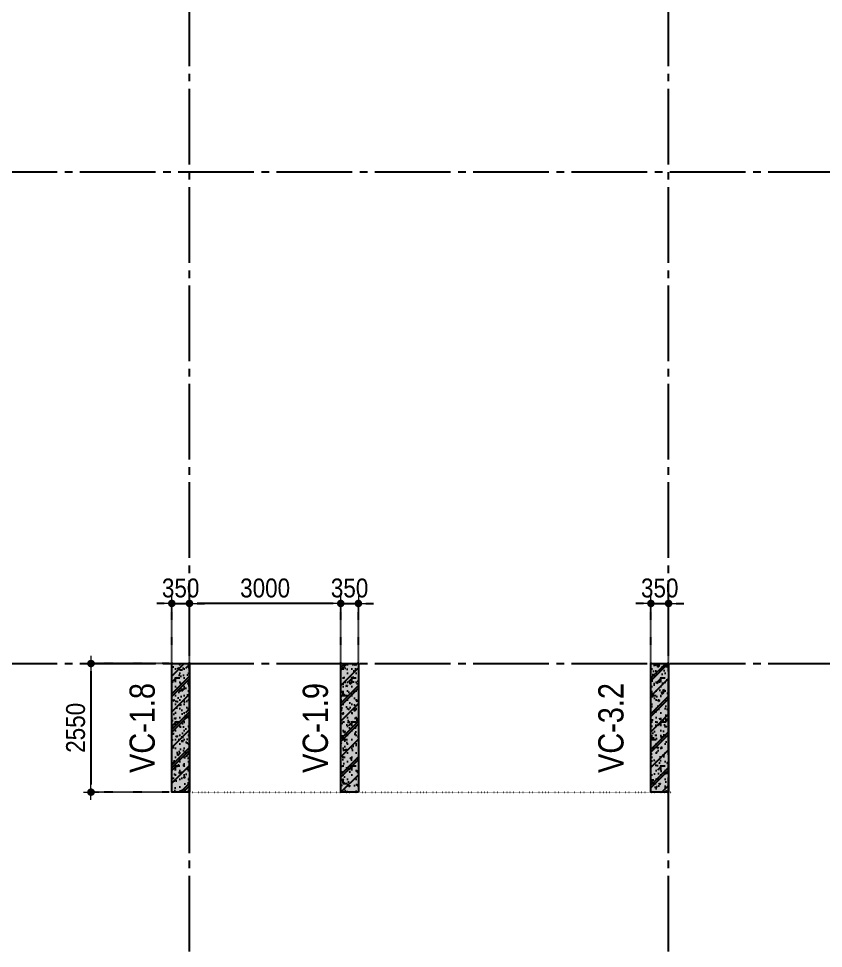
# Model space of a CAD drawing. Header units: millimetres. Extents: x -3973692 to -2843767, y 592734 to 838475.
# Drawn here: x -3090734 to -3074775, y 627033 to 645467 of the extents above; entities that cross this region are included whole.
import ezdxf
from ezdxf.enums import TextEntityAlignment as Align

# ---------------------------------------------------------------- set-up
doc = ezdxf.new("R2010")
doc.units = ezdxf.units.MM
doc.header["$MEASUREMENT"] = 0
doc.header["$PDMODE"] = 3
doc.header["$PDSIZE"] = -20
for name, pattern in [('CHG_XX_Luoi truc-Block C$0$MB_Luoi truc-150-TWC$0$Center101', [13, 10, -1, 1, -1]), ('DIVIDE2', [15.87499999999999, 6.349999999999998, -3.174999999999998, 0, -3.174999999999998, 0, -3.174999999999998]), ('DOT2', [0.125, 0, -0.125]), ('HIDDEN5', [2.8375, 1.25, -1.5875])]:
    doc.linetypes.add(name, pattern=pattern)
doc.layers.get('0').update_dxf_attribs({"lineweight": 9})
doc.layers.get('Defpoints').update_dxf_attribs({"color": 10, "lineweight": 0})
for name, color, linetype, lineweight in [("'S_General_Dim_1", 1, 'Continuous', 18), ("'S_General_Divide_3 Intermediate", 3, 'DIVIDE2', 40), ('CHG_XX_Cot_Block C-T4-7$0$Dim 200', 1, 'Continuous', 5), ('TEXT', 7, 'Continuous', 15)]:
    doc.layers.add(name, color=color, linetype=linetype, lineweight=lineweight)
for name, color, linetype in [('CHG_XX_Cot_Block C-T4-7$0$mb_cot tang 9-13 twc$0$Concrete Hatch', 218, 'Continuous'), ('CHG_XX_Cot_Block C-T4-7$0$mb_cot tang 9-13 twc$0$Concrete Line', 6, 'Continuous'), ('CHG_XX_Cot_Block C-T4-7$0$mb_cot tang 9-13 twc$0$Concrete Solid', 216, 'Continuous'), ('CHG_XX_Luoi truc-Block C$0$MB_Luoi truc-150-TWC$0$Grid', 34, 'Continuous'), ('CHG_XX_Luoi truc-Block C$0$MB_Luoi truc-150-TWC$0$Grid Line', 251, 'CHG_XX_Luoi truc-Block C$0$MB_Luoi truc-150-TWC$0$Center101'), ('dim', 1, 'Continuous')]:
    doc.layers.add(name, color=color, linetype=linetype)
doc.styles.add('arial', font='arial.ttf', dxfattribs={"width": 0.85})
doc.styles.add('CHG_XX_Luoi truc-Block C$0$MB_Luoi truc-150-TWC$0$Grid A-F$0$VNI-HelveCB', font='')
doc.styles.add('TTP-HelCon', font='')
doc.styles.get('CHG_XX_Luoi truc-Block C$0$MB_Luoi truc-150-TWC$0$Grid A-F$0$VNI-HelveCB').set_extended_font_data('VNI-Helve-Condense', bold=True)
doc.styles.get('TTP-HelCon').set_extended_font_data('VNI-Helve-Condense')
doc.dimstyles.new('150', dxfattribs={"dimscale": 150, "dimtxt": 2.5, "dimasz": 1, "dimexe": 0, "dimexo": 0, "dimgap": 0.75, "dimtad": 1, "dimdec": 0, "dimzin": 9, "dimdsep": 46, "dimtxsty": 'arial', "dimblk1": 'DIMDOT', "dimblk2": 'DIMDOT', "dimsah": 1, "dimcen": 2, "dimdle": 3, "dimclre": 8, "dimclrt": 2, "dimadec": 0, "dimazin": 0, "dimtfac": 1, "dimtdec": 0, "dimtix": 1, "dimtmove": 2, "dimatfit": 3, "dimldrblk": 'DIMPIJL', "dimfxl": 1, "dimtvp": 1.8, "dimtolj": 1, "dimtzin": 0, "dimarcsym": 0})

# ---------------------------------------------------------------- blocks, each defined once
blk = doc.blocks.new('*U3128')
at = {"layer": 'CHG_XX_Cot_Block C-T4-7$0$mb_cot tang 9-13 twc$0$Concrete Hatch'}
h = blk.add_hatch(dxfattribs=at)
h.set_pattern_fill('CONCRETE', color=256, scale=50, style=0, pattern_type=2)
h.set_pattern_definition([(45, (1000, -99.99999999999989), (-176.7766952966369, 176.7766952966369), []), (45, (1000, -49.99999999999989), (-353.5533905932737, 353.5533905932738), []), (49.99999999999999, (1000, -99.99999999999989), (358.6300913003767, -31.37606749129755), [37.5, -412.5]), (355, (1000, -99.99999999999989), (-69.3756668065, 376.0960668500059), [30, -330]), (100.4514, (1029.88584, -102.6146699999999), (289.2546908570108, 344.7197710304768), [31.870095, -350.571056]), (46.18420000000001, (1000, 1.13686837721616e-13), (533.6205243128222, -82.75950716450905), [56.25, -618.75]), (96.6356, (1044.4683725, -6.8966534999999), (467.3313527743517, 487.0589354502209), [47.805144, -525.8565]), (351.1842, (1000, 1.13686837721616e-13), (467.3309725668136, 487.0593004626623), [45, -495]), (21, (1050, -24.99999999999989), (298.4535260592309, -201.3094453326694), [37.5, -412.5]), (326.0000000000001, (1050, -24.99999999999989), (121.6576659607909, 362.5750225234265), [30, -330]), (71.4514, (1074.8711165, -41.77580299999988), (420.111314290745, 161.2652483549762), [31.870095, -350.571056]), (37.50000000000001, (1000, -99.99999999999989), (6.079927658645334, 166.4469269156558), [0, -326, 0, -335, 0, -331.25]), (7.499999999999999, (1000, -99.99999999999989), (131.5347687210743, 197.2058559411801), [0, -191, 0, -318.5, 0, -126.25]), (327.5, (888.5, -99.99999999999989), (266.9112180862045, -11.2774358671899), [0, -125, 0, -390, 0, -517.5]), (317.5, (838.5, -99.99999999999989), (291.5930846711931, 50.05249116615882), [0, -162.5, 0, -259, 0, -367.5]), (0, (1175, 75.00000000000011), (0, 875), [87.5, -787.5]), (0, (1437.5, 250.0000000000001), (0, 875), [87.5, -787.5]), (0, (1262.5, 600.0000000000001), (0, 875), [87.5, -350, 87.5, -350]), (90, (1175, 75.00000000000011), (-875, 5.35782974626967e-14), [87.5, -787.5]), (90, (1262.5, 600.0000000000001), (-875, 5.35782974626967e-14), [87.5, -787.5]), (90, (1525, 250.0000000000001), (-875, 5.35782974626967e-14), [87.5, -787.5]), (90, (1700, 512.5000000000001), (-875, 5.35782974626967e-14), [87.5, -787.5]), (135, (1262.5, 75.00000000000011), (-875.016357447105, 8.881784197001252e-14), [123.76, -1113.7]), (135, (1350, 600.0000000000001), (-875.016357447105, 8.881784197001252e-14), [123.76, -1113.7]), (45, (1437.5, 250.0000000000001), (8.881784197001252e-14, 875.016357447105), [123.76, -247.485, 123.76, -742.455]), (0, (825, -99.99999999999989), (87.5, 87.5), [-175, 0])])
h.paths.add_polyline_path([(-750, 150), (-750, -199.9999999999999), (1800, -200), (1800, 150)])
at = {"layer": 'CHG_XX_Cot_Block C-T4-7$0$mb_cot tang 9-13 twc$0$Concrete Solid'}
blk.add_hatch(color=256, dxfattribs=at).paths.add_polyline_path([(-750, 150), (-750, -199.9999999999999), (1800, -200), (1800, 150)])
at = {"layer": 'CHG_XX_Cot_Block C-T4-7$0$mb_cot tang 9-13 twc$0$Concrete Line'}
blk.add_lwpolyline([(-750, 150), (-750, -199.9999999999999), (1800, -200), (1800, 150)], close=True, dxfattribs=at)
blk = doc.blocks.new('*U3101')
at = {"layer": 'CHG_XX_Luoi truc-Block C$0$MB_Luoi truc-150-TWC$0$Grid Line'}
blk.add_line((0, 0), (0, 446), dxfattribs=at)
at = {"layer": 'CHG_XX_Luoi truc-Block C$0$MB_Luoi truc-150-TWC$0$Grid', "lineweight": -2, "style": 'CHG_XX_Luoi truc-Block C$0$MB_Luoi truc-150-TWC$0$Grid A-F$0$VNI-HelveCB'}
for tag, p in [('GRIDSUB', (0, 455)), ('GRID', (0, -9))]:
    blk.add_attdef(tag, text='', height=5, dxfattribs=at).set_placement(p, align=Align.MIDDLE)
blk = doc.blocks.new('*U3103')
at = {"layer": 'CHG_XX_Luoi truc-Block C$0$MB_Luoi truc-150-TWC$0$Grid Line'}
blk.add_line((0, 0), (0, 360), dxfattribs=at)
at = {"layer": 'CHG_XX_Luoi truc-Block C$0$MB_Luoi truc-150-TWC$0$Grid', "lineweight": -2, "style": 'CHG_XX_Luoi truc-Block C$0$MB_Luoi truc-150-TWC$0$Grid A-F$0$VNI-HelveCB'}
for tag, p in [('GRIDSUB', (0, 369)), ('GRID', (0, -9))]:
    blk.add_attdef(tag, text='', height=5, dxfattribs=at).set_placement(p, align=Align.MIDDLE)
blk = doc.blocks.new('CHG_XX_Luoi truc-Block C')
at = {"layer": 'CHG_XX_Luoi truc-Block C$0$MB_Luoi truc-150-TWC$0$Grid', "xscale": 150, "yscale": 150, "zscale": 150}
for p in [(8027543.477890482, 945886.7127233499), (8037043.477890482, 945886.7127233499)]:
    blk.add_blockref('*U3103', p, dxfattribs=at)
at = {"layer": 'CHG_XX_Luoi truc-Block C$0$MB_Luoi truc-150-TWC$0$Grid', "xscale": -150, "yscale": 150, "zscale": 150, "rotation": 270}
for p in [(8001971.747213705, 980843.81453865), (8001971.747213705, 971093.81453865)]:
    blk.add_blockref('*U3101', p, dxfattribs=at)
blk = doc.blocks.new('CHG_XX_Cot_Block C-T4-7')
at = {"layer": 'CHG_XX_Cot_Block C-T4-7$0$Dim 200'}
blk.add_blockref('CHG_XX_Luoi truc-Block C', (0, 0), dxfattribs=at)
at = {"layer": 'CHG_XX_Cot_Block C-T4-7$0$mb_cot tang 9-13 twc$0$Concrete Line', "xscale": -1, "rotation": 270}
for p in [(8027393.477890482, 969293.81453865), (8030743.477890482, 969293.81453865), (8036893.477890482, 969293.81453865)]:
    blk.add_blockref('*U3128', p, dxfattribs=at)
blk = doc.blocks.new('DIMDOT')
for p, q in [((1, 0), (-1, 0)), ((0, -1), (0, 1))]:
    blk.add_line(p, q)
at = {"const_width": 0.5}
blk.add_lwpolyline([(-0.25, 0, 1), (0.25, 0, 1)], format="xyb", close=True, dxfattribs=at)
blk = doc.blocks.new('*D1812')
at = {"layer": "'S_General_Dim_1", "color": 0, "lineweight": -2, "transparency": 16777216}
for p, q in [((-3087845.198556935, 633872.0911507262), (-3087995.198556935, 633872.0911507262)), ((-3087695.198556935, 633872.0911507262), (-3087345.198556722, 633872.0911507262)), ((-3087195.198556722, 633872.0911507262), (-3087045.198556722, 633872.0911507262))]:
    blk.add_line(p, q, dxfattribs=at)
at = {"layer": "'S_General_Dim_1", "color": 8, "linetype": 'HIDDEN5', "lineweight": -2, "transparency": 16777216}
for p, q in [((-3087695.198556935, 632681.011449586), (-3087695.198556935, 633872.0911507262)), ((-3087345.198556722, 632681.011449586), (-3087345.198556722, 633872.0911507262))]:
    blk.add_line(p, q, dxfattribs=at)
at = {"layer": 'Defpoints', "color": 0, "transparency": 16777216}
for p in [(-3087345.198556722, 633872.0911507262), (-3087695.198556935, 632681.011449586), (-3087345.198556722, 632681.011449586)]:
    blk.add_point(p, dxfattribs=at)
at = {"layer": "'S_General_Dim_1", "color": 0, "lineweight": -2, "transparency": 16777216, "xscale": 150, "yscale": 150, "zscale": 150}
blk.add_blockref('DIMDOT', (-3087695.198556935, 633872.0911507262), dxfattribs=at)
at = {"layer": "'S_General_Dim_1", "color": 0, "lineweight": -2, "transparency": 16777216, "xscale": 150, "yscale": 150, "zscale": 150, "rotation": 180}
blk.add_blockref('DIMDOT', (-3087345.198556722, 633872.0911507262), dxfattribs=at)
at = {"layer": "'S_General_Dim_1", "color": 2, "transparency": 16777216, "insert": (-3087520.198556829, 634176.1839201668), "char_height": 375, "attachment_point": 5, "style": 'arial'}
blk.add_mtext('\\A1;350', dxfattribs=at)
blk = doc.blocks.new('DIMPIJL')
at = {"linetype": 'ByBlock'}
blk.add_solid([(-2.5, 0.4166666666666686), (-2.5, -0.4166666666666686), (0, 0)], dxfattribs=at)
blk = doc.blocks.new('*D1813')
at = {"layer": "'S_General_Dim_1", "color": 0, "lineweight": -2, "transparency": 16777216}
for p, q in [((-3084495.198556936, 633872.0911507262), (-3084645.198556936, 633872.0911507262)), ((-3084345.198556936, 633872.0911507262), (-3083995.198556935, 633872.0911507262)), ((-3083845.198556935, 633872.0911507262), (-3083695.198556935, 633872.0911507262))]:
    blk.add_line(p, q, dxfattribs=at)
at = {"layer": "'S_General_Dim_1", "color": 8, "linetype": 'HIDDEN5', "lineweight": -2, "transparency": 16777216}
for p, q in [((-3084345.198556936, 632681.0114495861), (-3084345.198556936, 633872.0911507262)), ((-3083995.198556935, 632681.011449586), (-3083995.198556935, 633872.0911507262))]:
    blk.add_line(p, q, dxfattribs=at)
at = {"layer": 'Defpoints', "color": 0, "transparency": 16777216}
for p in [(-3083995.198556935, 633872.0911507262), (-3084345.198556936, 632681.0114495861), (-3083995.198556935, 632681.011449586)]:
    blk.add_point(p, dxfattribs=at)
at = {"layer": "'S_General_Dim_1", "color": 0, "lineweight": -2, "transparency": 16777216, "xscale": 150, "yscale": 150, "zscale": 150}
blk.add_blockref('DIMDOT', (-3084345.198556936, 633872.0911507262), dxfattribs=at)
at = {"layer": "'S_General_Dim_1", "color": 0, "lineweight": -2, "transparency": 16777216, "xscale": 150, "yscale": 150, "zscale": 150, "rotation": 180}
blk.add_blockref('DIMDOT', (-3083995.198556935, 633872.0911507262), dxfattribs=at)
at = {"layer": "'S_General_Dim_1", "color": 2, "transparency": 16777216, "insert": (-3084170.198556935, 634176.1839201668), "char_height": 375, "attachment_point": 5, "style": 'arial'}
blk.add_mtext('\\A1;350', dxfattribs=at)
blk = doc.blocks.new('*D1814')
at = {"layer": "'S_General_Dim_1", "color": 0, "lineweight": -2, "transparency": 16777216}
for p, q in [((-3078345.198556935, 633872.0911507262), (-3078495.198556935, 633872.0911507262)), ((-3078195.198556935, 633872.0911507262), (-3077845.198556936, 633872.0911507262)), ((-3077695.198556936, 633872.0911507262), (-3077545.198556936, 633872.0911507262))]:
    blk.add_line(p, q, dxfattribs=at)
at = {"layer": "'S_General_Dim_1", "color": 8, "linetype": 'HIDDEN5', "lineweight": -2, "transparency": 16777216}
for p, q in [((-3078195.198556935, 632681.0114495861), (-3078195.198556935, 633872.0911507262)), ((-3077845.198556936, 632681.0114495861), (-3077845.198556936, 633872.0911507262))]:
    blk.add_line(p, q, dxfattribs=at)
at = {"layer": 'Defpoints', "color": 0, "transparency": 16777216}
for p in [(-3077845.198556936, 633872.0911507262), (-3078195.198556935, 632681.0114495861), (-3077845.198556936, 632681.0114495861)]:
    blk.add_point(p, dxfattribs=at)
at = {"layer": "'S_General_Dim_1", "color": 0, "lineweight": -2, "transparency": 16777216, "xscale": 150, "yscale": 150, "zscale": 150}
blk.add_blockref('DIMDOT', (-3078195.198556935, 633872.0911507262), dxfattribs=at)
at = {"layer": "'S_General_Dim_1", "color": 0, "lineweight": -2, "transparency": 16777216, "xscale": 150, "yscale": 150, "zscale": 150, "rotation": 180}
blk.add_blockref('DIMDOT', (-3077845.198556936, 633872.0911507262), dxfattribs=at)
at = {"layer": "'S_General_Dim_1", "color": 2, "transparency": 16777216, "insert": (-3078020.198556935, 634176.1839201668), "char_height": 375, "attachment_point": 5, "style": 'arial'}
blk.add_mtext('\\A1;350', dxfattribs=at)
blk = doc.blocks.new('*D1819')
at = {"layer": "'S_General_Dim_1", "color": 8, "linetype": 'HIDDEN5', "lineweight": -2, "transparency": 16777216}
for p, q in [((-3087745.198556723, 632681.0114495863), (-3089298.016528612, 632681.0114495863)), ((-3087745.198556723, 630131.0114495863), (-3089298.016528612, 630131.0114495863))]:
    blk.add_line(p, q, dxfattribs=at)
at = {"layer": "'S_General_Dim_1", "color": 0, "lineweight": -2, "transparency": 16777216}
blk.add_line((-3089298.016528612, 632531.0114495863), (-3089298.016528612, 630281.0114495863), dxfattribs=at)
at = {"layer": 'Defpoints', "color": 0, "transparency": 16777216}
for p in [(-3087745.198556723, 632681.0114495863), (-3089298.016528612, 630131.0114495863), (-3087745.198556723, 630131.0114495863)]:
    blk.add_point(p, dxfattribs=at)
at = {"layer": "'S_General_Dim_1", "color": 0, "lineweight": -2, "transparency": 16777216, "xscale": 150, "yscale": 150, "zscale": 150}
for p, rotation in [((-3089298.016528612, 632681.0114495863), 90), ((-3089298.016528612, 630131.0114495863), 270)]:
    blk.add_blockref('DIMDOT', p, dxfattribs=dict(at, rotation=rotation))
at = {"layer": "'S_General_Dim_1", "color": 2, "transparency": 16777216, "insert": (-3089601.981399007, 631406.0114495871), "char_height": 375, "attachment_point": 5, "rotation": 90, "style": 'arial'}
blk.add_mtext('\\A1;2550', dxfattribs=at)
blk = doc.blocks.new('c')
at = {"layer": 'TEXT', "color": 3, "style": 'TTP-HelCon'}
for s, p in [('VC-1.8', (-39087.91702002333, 20530.97239662823)), ('VC-1.9', (-35654.22852002317, 20530.97239662823)), ('VC-3.2', (-29793.09102002392, 20530.97239662823))]:
    blk.add_text(s, height=500, rotation=90, dxfattribs=at).set_placement(p)
blk = doc.blocks.new('*D1849')
at = {"layer": "'S_General_Dim_1", "color": 8, "linetype": 'HIDDEN5', "lineweight": -2, "transparency": 16777216}
for p, q in [((-3087345.198556722, 632681.011449586), (-3087345.198556722, 633872.0911507262)), ((-3084345.198556936, 632681.0114495861), (-3084345.198556936, 633872.0911507262))]:
    blk.add_line(p, q, dxfattribs=at)
at = {"layer": "'S_General_Dim_1", "color": 0, "lineweight": -2, "transparency": 16777216}
blk.add_line((-3084495.198556936, 633872.0911507262), (-3087195.198556722, 633872.0911507262), dxfattribs=at)
at = {"layer": 'Defpoints', "color": 0, "transparency": 16777216}
for p in [(-3087345.198556722, 633872.0911507262), (-3087345.198556722, 632681.011449586), (-3084345.198556936, 632681.0114495861)]:
    blk.add_point(p, dxfattribs=at)
at = {"layer": "'S_General_Dim_1", "color": 0, "lineweight": -2, "transparency": 16777216, "xscale": 150, "yscale": 150, "zscale": 150, "rotation": 180}
blk.add_blockref('DIMDOT', (-3087345.198556722, 633872.0911507262), dxfattribs=at)
at = {"layer": "'S_General_Dim_1", "color": 0, "lineweight": -2, "transparency": 16777216, "xscale": 150, "yscale": 150, "zscale": 150}
blk.add_blockref('DIMDOT', (-3084345.198556936, 633872.0911507262), dxfattribs=at)
at = {"layer": "'S_General_Dim_1", "color": 2, "transparency": 16777216, "insert": (-3085845.198556829, 634176.1839201668), "char_height": 375, "attachment_point": 5, "style": 'arial'}
blk.add_mtext('\\A1;3000', dxfattribs=at)

msp = doc.modelspace()

# ---------------------------------------------------------------- linework, layer by layer
at = {"layer": 'dim', "linetype": 'DOT2', "ltscale": 10}
msp.add_line((-3087295.198556722, 630131.011449586), (-3077795.198556816, 630131.011449586), dxfattribs=at)

# ---------------------------------------------------------------- block references
at = {"layer": "'S_General_Divide_3 Intermediate"}
msp.add_blockref('CHG_XX_Cot_Block C-T4-7', (-11114888.67644742, -338412.8030890638), dxfattribs=at)
at = {"layer": 'TEXT'}
msp.add_blockref('c', (-3048945.198556816, 609981.0114495861), dxfattribs=at)

# ---------------------------------------------------------------- dimensions: what is measured, and where the dimension line sits
at = {"layer": "'S_General_Dim_1"}
for base, p1, p2, picture, middle in [((-3087345.198556722, 633872.0911507262), (-3087695.198556935, 632681.011449586), (-3087345.198556722, 632681.011449586), '*D1812', (-3087520.198556829, 634176.1839201668)), ((-3087345.198556722, 633872.0911507262), (-3084345.198556936, 632681.0114495861), (-3087345.198556722, 632681.011449586), '*D1849', (-3085845.198556829, 634176.1839201668)), ((-3083995.198556935, 633872.0911507262), (-3084345.198556936, 632681.0114495861), (-3083995.198556935, 632681.011449586), '*D1813', (-3084170.198556935, 634176.1839201668)), ((-3077845.198556936, 633872.0911507262), (-3078195.198556935, 632681.0114495861), (-3077845.198556936, 632681.0114495861), '*D1814', (-3078020.198556935, 634176.1839201668))]:
    dim = msp.add_linear_dim(base=base, p1=p1, p2=p2, dimstyle='150', dxfattribs=at)
    dim.commit()
    dim.dimension.update_dxf_attribs({"geometry": picture, "text_midpoint": middle})
dim = msp.add_linear_dim(base=(-3089298.016528612, 630131.0114495863), p1=(-3087745.198556722, 632681.011449586), p2=(-3087745.198556722, 630131.011449586), angle=90, dimstyle='150', dxfattribs=at)
dim.commit()
dim.dimension.update_dxf_attribs({"geometry": '*D1819', "text_midpoint": (-3089601.981399007, 631406.0114495871)})

doc.saveas('drawing.dxf')
